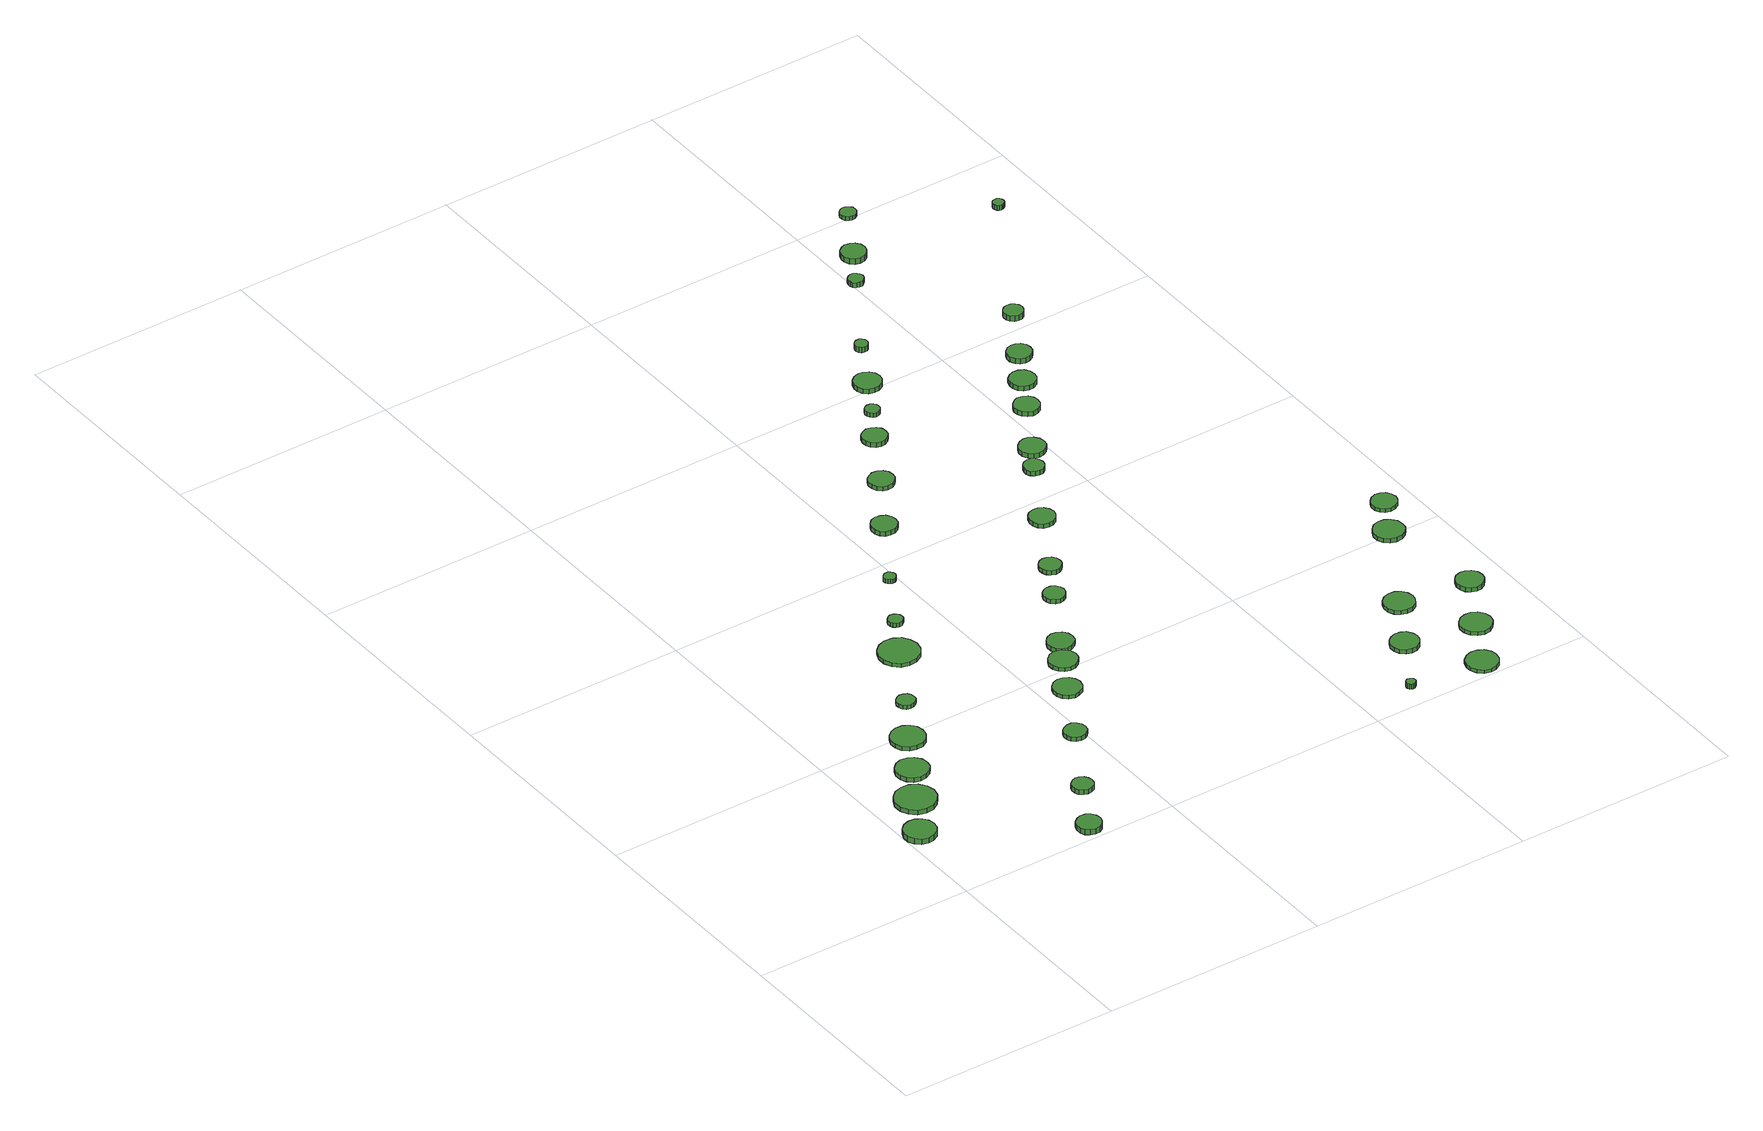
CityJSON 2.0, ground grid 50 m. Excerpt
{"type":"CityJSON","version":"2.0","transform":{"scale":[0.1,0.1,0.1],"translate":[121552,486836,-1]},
"CityObjects":{
"tree1":{"type":"SolitaryVegetationObject","attributes":{"function":"something"},"geometry":[{"type":"MultiSurface","lod":"1","boundaries":[[[0,1,2,3,4,5,6,7,8,9,10,11,12,13,14]],[[15,16,17,18,19,20,21,22,23,24,25,26,27,28,29]],[[0,29,28,1]],[[1,28,27,2]],[[2,27,26,3]],[[3,26,25,4]],[[4,25,24,5]],[[5,24,23,6]],[[6,23,22,7]],[[7,22,21,8]],[[8,21,20,9]],[[9,20,19,10]],[[10,19,18,11]],[[11,18,17,12]],[[12,17,16,13]],[[13,16,15,14]],[[14,15,29,0]]]}]},
"tree2":{"type":"SolitaryVegetationObject","attributes":{"function":"something"},"geometry":[{"type":"MultiSurface","lod":"1","boundaries":[[[30,31,32,33,34,35,36,37,38,39,40,41,42,43,44]],[[45,46,47,48,49,50,51,52,53,54,55,56,57,58,59]],[[30,59,58,31]],[[31,58,57,32]],[[32,57,56,33]],[[33,56,55,34]],[[34,55,54,35]],[[35,54,53,36]],[[36,53,52,37]],[[37,52,51,38]],[[38,51,50,39]],[[39,50,49,40]],[[40,49,48,41]],[[41,48,47,42]],[[42,47,46,43]],[[43,46,45,44]],[[44,45,59,30]]]}]},
"tree3":{"type":"SolitaryVegetationObject","attributes":{"function":"something"},"geometry":[{"type":"MultiSurface","lod":"1","boundaries":[[[60,61,62,63,64,65,66,67,68,69,70,71,72,73,74]],[[75,76,77,78,79,80,81,82,83,84,85,86,87,88,89]],[[60,89,88,61]],[[61,88,87,62]],[[62,87,86,63]],[[63,86,85,64]],[[64,85,84,65]],[[65,84,83,66]],[[66,83,82,67]],[[67,82,81,68]],[[68,81,80,69]],[[69,80,79,70]],[[70,79,78,71]],[[71,78,77,72]],[[72,77,76,73]],[[73,76,75,74]],[[74,75,89,60]]]}]},
"tree4":{"type":"SolitaryVegetationObject","attributes":{"function":"something"},"geometry":[{"type":"MultiSurface","lod":"1","boundaries":[[[90,91,92,93,94,95,96,97,98,99,100,101,102,103,104]],[[105,106,107,108,109,110,111,112,113,114,115,116,117,118,119]],[[90,119,118,91]],[[91,118,117,92]],[[92,117,116,93]],[[93,116,115,94]],[[94,115,114,95]],[[95,114,113,96]],[[96,113,112,97]],[[97,112,111,98]],[[98,111,110,99]],[[99,110,109,100]],[[100,109,108,101]],[[101,108,107,102]],[[102,107,106,103]],[[103,106,105,104]],[[104,105,119,90]]]}]},
"tree5":{"type":"SolitaryVegetationObject","attributes":{"function":"something"},"geometry":[{"type":"MultiSurface","lod":"1","boundaries":[[[120,121,122,123,124,125,126,127,128,129,130,131,132,133,134]],[[135,136,137,138,139,140,141,142,143,144,145,146,147,148,149]],[[120,149,148,121]],[[121,148,147,122]],[[122,147,146,123]],[[123,146,145,124]],[[124,145,144,125]],[[125,144,143,126]],[[126,143,142,127]],[[127,142,141,128]],[[128,141,140,129]],[[129,140,139,130]],[[130,139,138,131]],[[131,138,137,132]],[[132,137,136,133]],[[133,136,135,134]],[[134,135,149,120]]]}]},
"tree6":{"type":"SolitaryVegetationObject","attributes":{"function":"something"},"geometry":[{"type":"MultiSurface","lod":"1","boundaries":[[[150,151,152,153,154,155,156,157,158,159,160,161,162,163,164]],[[165,166,167,168,169,170,171,172,173,174,175,176,177,178,179]],[[150,179,178,151]],[[151,178,177,152]],[[152,177,176,153]],[[153,176,175,154]],[[154,175,174,155]],[[155,174,173,156]],[[156,173,172,157]],[[157,172,171,158]],[[158,171,170,159]],[[159,170,169,160]],[[160,169,168,161]],[[161,168,167,162]],[[162,167,166,163]],[[163,166,165,164]],[[164,165,179,150]]]}]},
"tree7":{"type":"SolitaryVegetationObject","attributes":{"function":"something"},"geometry":[{"type":"MultiSurface","lod":"1","boundaries":[[[180,181,182,183,184,185,186,187,188,189,190,191,192,193,194]],[[195,196,197,198,199,200,201,202,203,204,205,206,207,208,209]],[[180,209,208,181]],[[181,208,207,182]],[[182,207,206,183]],[[183,206,205,184]],[[184,205,204,185]],[[185,204,203,186]],[[186,203,202,187]],[[187,202,201,188]],[[188,201,200,189]],[[189,200,199,190]],[[190,199,198,191]],[[191,198,197,192]],[[192,197,196,193]],[[193,196,195,194]],[[194,195,209,180]]]}]},
"tree8":{"type":"SolitaryVegetationObject","attributes":{"function":"something"},"geometry":[{"type":"MultiSurface","lod":"1","boundaries":[[[210,211,212,213,214,215,216,217,218,219,220,221,222,223,224]],[[225,226,227,228,229,230,231,232,233,234,235,236,237,238,239]],[[210,239,238,211]],[[211,238,237,212]],[[212,237,236,213]],[[213,236,235,214]],[[214,235,234,215]],[[215,234,233,216]],[[216,233,232,217]],[[217,232,231,218]],[[218,231,230,219]],[[219,230,229,220]],[[220,229,228,221]],[[221,228,227,222]],[[222,227,226,223]],[[223,226,225,224]],[[224,225,239,210]]]}]},
"tree9":{"type":"SolitaryVegetationObject","attributes":{"function":"something"},"geometry":[{"type":"MultiSurface","lod":"1","boundaries":[[[240,241,242,243,244,245,246,247,248,249,250,251,252,253,254]],[[255,256,257,258,259,260,261,262,263,264,265,266,267,268,269]],[[240,269,268,241]],[[241,268,267,242]],[[242,267,266,243]],[[243,266,265,244]],[[244,265,264,245]],[[245,264,263,246]],[[246,263,262,247]],[[247,262,261,248]],[[248,261,260,249]],[[249,260,259,250]],[[250,259,258,251]],[[251,258,257,252]],[[252,257,256,253]],[[253,256,255,254]],[[254,255,269,240]]]}]},
"tree10":{"type":"SolitaryVegetationObject","attributes":{"function":"something"},"geometry":[{"type":"MultiSurface","lod":"1","boundaries":[[[270,271,272,273,274,275,276,277,278,279,280,281,282,283,284]],[[285,286,287,288,289,290,291,292,293,294,295,296,297,298,299]],[[270,299,298,271]],[[271,298,297,272]],[[272,297,296,273]],[[273,296,295,274]],[[274,295,294,275]],[[275,294,293,276]],[[276,293,292,277]],[[277,292,291,278]],[[278,291,290,279]],[[279,290,289,280]],[[280,289,288,281]],[[281,288,287,282]],[[282,287,286,283]],[[283,286,285,284]],[[284,285,299,270]]]}]},
"tree11":{"type":"SolitaryVegetationObject","attributes":{"function":"something"},"geometry":[{"type":"MultiSurface","lod":"1","boundaries":[[[300,301,302,303,304,305,306,307,308,309,310,311,312,313,314]],[[315,316,317,318,319,320,321,322,323,324,325,326,327,328,329]],[[300,329,328,301]],[[301,328,327,302]],[[302,327,326,303]],[[303,326,325,304]],[[304,325,324,305]],[[305,324,323,306]],[[306,323,322,307]],[[307,322,321,308]],[[308,321,320,309]],[[309,320,319,310]],[[310,319,318,311]],[[311,318,317,312]],[[312,317,316,313]],[[313,316,315,314]],[[314,315,329,300]]]}]},
"tree12":{"type":"SolitaryVegetationObject","attributes":{"function":"something"},"geometry":[{"type":"MultiSurface","lod":"1","boundaries":[[[330,331,332,333,334,335,336,337,338,339,340,341,342,343,344]],[[345,346,347,348,349,350,351,352,353,354,355,356,357,358,359]],[[330,359,358,331]],[[331,358,357,332]],[[332,357,356,333]],[[333,356,355,334]],[[334,355,354,335]],[[335,354,353,336]],[[336,353,352,337]],[[337,352,351,338]],[[338,351,350,339]],[[339,350,349,340]],[[340,349,348,341]],[[341,348,347,342]],[[342,347,346,343]],[[343,346,345,344]],[[344,345,359,330]]]}]},
"tree13":{"type":"SolitaryVegetationObject","attributes":{"function":"something"},"geometry":[{"type":"MultiSurface","lod":"1","boundaries":[[[360,361,362,363,364,365,366,367,368,369,370,371,372,373,374]],[[375,376,377,378,379,380,381,382,383,384,385,386,387,388,389]],[[360,389,388,361]],[[361,388,387,362]],[[362,387,386,363]],[[363,386,385,364]],[[364,385,384,365]],[[365,384,383,366]],[[366,383,382,367]],[[367,382,381,368]],[[368,381,380,369]],[[369,380,379,370]],[[370,379,378,371]],[[371,378,377,372]],[[372,377,376,373]],[[373,376,375,374]],[[374,375,389,360]]]}]},
"tree14":{"type":"SolitaryVegetationObject","attributes":{"function":"something"},"geometry":[{"type":"MultiSurface","lod":"1","boundaries":[[[390,391,392,393,394,395,396,397,398,399,400,401,402,403,404]],[[405,406,407,408,409,410,411,412,413,414,415,416,417,418,419]],[[390,419,418,391]],[[391,418,417,392]],[[392,417,416,393]],[[393,416,415,394]],[[394,415,414,395]],[[395,414,413,396]],[[396,413,412,397]],[[397,412,411,398]],[[398,411,410,399]],[[399,410,409,400]],[[400,409,408,401]],[[401,408,407,402]],[[402,407,406,403]],[[403,406,405,404]],[[404,405,419,390]]]}]},
"tree15":{"type":"SolitaryVegetationObject","attributes":{"function":"something"},"geometry":[{"type":"MultiSurface","lod":"1","boundaries":[[[420,421,422,423,424,425,426,427,428,429,430,431,432,433,434]],[[435,436,437,438,439,440,441,442,443,444,445,446,447,448,449]],[[420,449,448,421]],[[421,448,447,422]],[[422,447,446,423]],[[423,446,445,424]],[[424,445,444,425]],[[425,444,443,426]],[[426,443,442,427]],[[427,442,441,428]],[[428,441,440,429]],[[429,440,439,430]],[[430,439,438,431]],[[431,438,437,432]],[[432,437,436,433]],[[433,436,435,434]],[[434,435,449,420]]]}]},
"tree16":{"type":"SolitaryVegetationObject","attributes":{"function":"something"},"geometry":[{"type":"MultiSurface","lod":"1","boundaries":[[[450,451,452,453,454,455,456,457,458,459,460,461,462,463,464]],[[465,466,467,468,469,470,471,472,473,474,475,476,477,478,479]],[[450,479,478,451]],[[451,478,477,452]],[[452,477,476,453]],[[453,476,475,454]],[[454,475,474,455]],[[455,474,473,456]],[[456,473,472,457]],[[457,472,471,458]],[[458,471,470,459]],[[459,470,469,460]],[[460,469,468,461]],[[461,468,467,462]],[[462,467,466,463]],[[463,466,465,464]],[[464,465,479,450]]]}]},
"tree17":{"type":"SolitaryVegetationObject","attributes":{"function":"something"},"geometry":[{"type":"MultiSurface","lod":"1","boundaries":[[[480,481,482,483,484,485,486,487,488,489,490,491,492,493,494]],[[495,496,497,498,499,500,501,502,503,504,505,506,507,508,509]],[[480,509,508,481]],[[481,508,507,482]],[[482,507,506,483]],[[483,506,505,484]],[[484,505,504,485]],[[485,504,503,486]],[[486,503,502,487]],[[487,502,501,488]],[[488,501,500,489]],[[489,500,499,490]],[[490,499,498,491]],[[491,498,497,492]],[[492,497,496,493]],[[493,496,495,494]],[[494,495,509,480]]]}]},
"tree18":{"type":"SolitaryVegetationObject","attributes":{"function":"something"},"geometry":[{"type":"MultiSurface","lod":"1","boundaries":[[[510,511,512,513,514,515,516,517,518,519,520,521,522,523,524]],[[525,526,527,528,529,530,531,532,533,534,535,536,537,538,539]],[[510,539,538,511]],[[511,538,537,512]],[[512,537,536,513]],[[513,536,535,514]],[[514,535,534,515]],[[515,534,533,516]],[[516,533,532,517]],[[517,532,531,518]],[[518,531,530,519]],[[519,530,529,520]],[[520,529,528,521]],[[521,528,527,522]],[[522,527,526,523]],[[523,526,525,524]],[[524,525,539,510]]]}]},
"tree19":{"type":"SolitaryVegetationObject","attributes":{"function":"something"},"geometry":[{"type":"MultiSurface","lod":"1","boundaries":[[[540,541,542,543,544,545,546,547,548,549,550,551,552,553,554]],[[555,556,557,558,559,560,561,562,563,564,565,566,567,568,569]],[[540,569,568,541]],[[541,568,567,542]],[[542,567,566,543]],[[543,566,565,544]],[[544,565,564,545]],[[545,564,563,546]],[[546,563,562,547]],[[547,562,561,548]],[[548,561,560,549]],[[549,560,559,550]],[[550,559,558,551]],[[551,558,557,552]],[[552,557,556,553]],[[553,556,555,554]],[[554,555,569,540]]]}]},
"tree20":{"type":"SolitaryVegetationObject","attributes":{"function":"something"},"geometry":[{"type":"MultiSurface","lod":"1","boundaries":[[[570,571,572,573,574,575,576,577,578,579,580,581,582,583,584]],[[585,586,587,588,589,590,591,592,593,594,595,596,597,598,599]],[[570,599,598,571]],[[571,598,597,572]],[[572,597,596,573]],[[573,596,595,574]],[[574,595,594,575]],[[575,594,593,576]],[[576,593,592,577]],[[577,592,591,578]],[[578,591,590,579]],[[579,590,589,580]],[[580,589,588,581]],[[581,588,587,582]],[[582,587,586,583]],[[583,586,585,584]],[[584,585,599,570]]]}]},
"tree21":{"type":"SolitaryVegetationObject","attributes":{"function":"something"},"geometry":[{"type":"MultiSurface","lod":"1","boundaries":[[[600,601,602,603,604,605,606,607,608,609,610,611,612,613,614]],[[615,616,617,618,619,620,621,622,623,624,625,626,627,628,629]],[[600,629,628,601]],[[601,628,627,602]],[[602,627,626,603]],[[603,626,625,604]],[[604,625,624,605]],[[605,624,623,606]],[[606,623,622,607]],[[607,622,621,608]],[[608,621,620,609]],[[609,620,619,610]],[[610,619,618,611]],[[611,618,617,612]],[[612,617,616,613]],[[613,616,615,614]],[[614,615,629,600]]]}]},
"tree22":{"type":"SolitaryVegetationObject","attributes":{"function":"something"},"geometry":[{"type":"MultiSurface","lod":"1","boundaries":[[[630,631,632,633,634,635,636,637,638,639,640,641,642,643,644]],[[645,646,647,648,649,650,651,652,653,654,655,656,657,658,659]],[[630,659,658,631]],[[631,658,657,632]],[[632,657,656,633]],[[633,656,655,634]],[[634,655,654,635]],[[635,654,653,636]],[[636,653,652,637]],[[637,652,651,638]],[[638,651,650,639]],[[639,650,649,640]],[[640,649,648,641]],[[641,648,647,642]],[[642,647,646,643]],[[643,646,645,644]],[[644,645,659,630]]]}]},
"tree23":{"type":"SolitaryVegetationObject","attributes":{"function":"something"},"geometry":[{"type":"MultiSurface","lod":"1","boundaries":[[[660,661,662,663,664,665,666,667,668,669,670,671,672,673,674]],[[675,676,677,678,679,680,681,682,683,684,685,686,687,688,689]],[[660,689,688,661]],[[661,688,687,662]],[[662,687,686,663]],[[663,686,685,664]],[[664,685,684,665]],[[665,684,683,666]],[[666,683,682,667]],[[667,682,681,668]],[[668,681,680,669]],[[669,680,679,670]],[[670,679,678,671]],[[671,678,677,672]],[[672,677,676,673]],[[673,676,675,674]],[[674,675,689,660]]]}]},
"tree24":{"type":"SolitaryVegetationObject","attributes":{"function":"something"},"geometry":[{"type":"MultiSurface","lod":"1","boundaries":[[[690,691,692,693,694,695,696,697,698,699,700,701,702,703,704]],[[705,706,707,708,709,710,711,712,713,714,715,716,717,718,719]],[[690,719,718,691]],[[691,718,717,692]],[[692,717,716,693]],[[693,716,715,694]],[[694,715,714,695]],[[695,714,713,696]],[[696,713,712,697]],[[697,712,711,698]],[[698,711,710,699]],[[699,710,709,700]],[[700,709,708,701]],[[701,708,707,702]],[[702,707,706,703]],[[703,706,705,704]],[[704,705,719,690]]]}]},
"tree25":{"type":"SolitaryVegetationObject","attributes":{"function":"something"},"geometry":[{"type":"MultiSurface","lod":"1","boundaries":[[[720,721,722,723,724,725,726,727,728,729,730,731,732,733,734]],[[735,736,737,738,739,740,741,742,743,744,745,746,747,748,749]],[[720,749,748,721]],[[721,748,747,722]],[[722,747,746,723]],[[723,746,745,724]],[[724,745,744,725]],[[725,744,743,726]],[[726,743,742,727]],[[727,742,741,728]],[[728,741,740,729]],[[729,740,739,730]],[[730,739,738,731]],[[731,738,737,732]],[[732,737,736,733]],[[733,736,735,734]],[[734,735,749,720]]]}]},
"tree26":{"type":"SolitaryVegetationObject","attributes":{"function":"something"},"geometry":[{"type":"MultiSurface","lod":"1","boundaries":[[[750,751,752,753,754,755,756,757,758,759,760,761,762,763,764]],[[765,766,767,768,769,770,771,772,773,774,775,776,777,778,779]],[[750,779,778,751]],[[751,778,777,752]],[[752,777,776,753]],[[753,776,775,754]],[[754,775,774,755]],[[755,774,773,756]],[[756,773,772,757]],[[757,772,771,758]],[[758,771,770,759]],[[759,770,769,760]],[[760,769,768,761]],[[761,768,767,762]],[[762,767,766,763]],[[763,766,765,764]],[[764,765,779,750]]]}]},
"tree27":{"type":"SolitaryVegetationObject","attributes":{"function":"something"},"geometry":[{"type":"MultiSurface","lod":"1","boundaries":[[[780,781,782,783,784,785,786,787,788,789,790,791,792,793,794]],[[795,796,797,798,799,800,801,802,803,804,805,806,807,808,809]],[[780,809,808,781]],[[781,808,807,782]],[[782,807,806,783]],[[783,806,805,784]],[[784,805,804,785]],[[785,804,803,786]],[[786,803,802,787]],[[787,802,801,788]],[[788,801,800,789]],[[789,800,799,790]],[[790,799,798,791]],[[791,798,797,792]],[[792,797,796,793]],[[793,796,795,794]],[[794,795,809,780]]]}]},
"tree28":{"type":"SolitaryVegetationObject","attributes":{"function":"something"},"geometry":[{"type":"MultiSurface","lod":"1","boundaries":[[[810,811,812,813,814,815,816,817,818,819,820,821,822,823,824]],[[825,826,827,828,829,830,831,832,833,834,835,836,837,838,839]],[[810,839,838,811]],[[811,838,837,812]],[[812,837,836,813]],[[813,836,835,814]],[[814,835,834,815]],[[815,834,833,816]],[[816,833,832,817]],[[817,832,831,818]],[[818,831,830,819]],[[819,830,829,820]],[[820,829,828,821]],[[821,828,827,822]],[[822,827,826,823]],[[823,826,825,824]],[[824,825,839,810]]]}]},
"tree29":{"type":"SolitaryVegetationObject","attributes":{"function":"something"},"geometry":[{"type":"MultiSurface","lod":"1","boundaries":[[[840,841,842,843,844,845,846,847,848,849,850,851,852,853,854]],[[855,856,857,858,859,860,861,862,863,864,865,866,867,868,869]],[[840,869,868,841]],[[841,868,867,842]],[[842,867,866,843]],[[843,866,865,844]],[[844,865,864,845]],[[845,864,863,846]],[[846,863,862,847]],[[847,862,861,848]],[[848,861,860,849]],[[849,860,859,850]],[[850,859,858,851]],[[851,858,857,852]],[[852,857,856,853]],[[853,856,855,854]],[[854,855,869,840]]]}]},
"tree30":{"type":"SolitaryVegetationObject","attributes":{"function":"something"},"geometry":[{"type":"MultiSurface","lod":"1","boundaries":[[[870,871,872,873,874,875,876,877,878,879,880,881,882,883,884]],[[885,886,887,888,889,890,891,892,893,894,895,896,897,898,899]],[[870,899,898,871]],[[871,898,897,872]],[[872,897,896,873]],[[873,896,895,874]],[[874,895,894,875]],[[875,894,893,876]],[[876,893,892,877]],[[877,892,891,878]],[[878,891,890,879]],[[879,890,889,880]],[[880,889,888,881]],[[881,888,887,882]],[[882,887,886,883]],[[883,886,885,884]],[[884,885,899,870]]]}]},
"tree31":{"type":"SolitaryVegetationObject","attributes":{"function":"something"},"geometry":[{"type":"MultiSurface","lod":"1","boundaries":[[[900,901,902,903,904,905,906,907,908,909,910,911,912,913,914]],[[915,916,917,918,919,920,921,922,923,924,925,926,927,928,929]],[[900,929,928,901]],[[901,928,927,902]],[[902,927,926,903]],[[903,926,925,904]],[[904,925,924,905]],[[905,924,923,906]],[[906,923,922,907]],[[907,922,921,908]],[[908,921,920,909]],[[909,920,919,910]],[[910,919,918,911]],[[911,918,917,912]],[[912,917,916,913]],[[913,916,915,914]],[[914,915,929,900]]]}]},
"tree32":{"type":"SolitaryVegetationObject","attributes":{"function":"something"},"geometry":[{"type":"MultiSurface","lod":"1","boundaries":[[[930,931,932,933,934,935,936,937,938,939,940,941,942,943,944]],[[945,946,947,948,949,950,951,952,953,954,955,956,957,958,959]],[[930,959,958,931]],[[931,958,957,932]],[[932,957,956,933]],[[933,956,955,934]],[[934,955,954,935]],[[935,954,953,936]],[[936,953,952,937]],[[937,952,951,938]],[[938,951,950,939]],[[939,950,949,940]],[[940,949,948,941]],[[941,948,947,942]],[[942,947,946,943]],[[943,946,945,944]],[[944,945,959,930]]]}]},
"tree33":{"type":"SolitaryVegetationObject","attributes":{"function":"something"},"geometry":[{"type":"MultiSurface","lod":"1","boundaries":[[[960,961,962,963,964,965,966,967,968,969,970,971,972,973,974]],[[975,976,977,978,979,980,981,982,983,984,985,986,987,988,989]],[[960,989,988,961]],[[961,988,987,962]],[[962,987,986,963]],[[963,986,985,964]],[[964,985,984,965]],[[965,984,983,966]],[[966,983,982,967]],[[967,982,981,968]],[[968,981,980,969]],[[969,980,979,970]],[[970,979,978,971]],[[971,978,977,972]],[[972,977,976,973]],[[973,976,975,974]],[[974,975,989,960]]]}]},
"tree34":{"type":"SolitaryVegetationObject","attributes":{"function":"something"},"geometry":[{"type":"MultiSurface","lod":"1","boundaries":[[[990,991,992,993,994,995,996,997,998,999,1000,1001,1002,1003,1004]],[[1005,1006,1007,1008,1009,1010,1011,1012,1013,1014,1015,1016,1017,1018,1019]],[[990,1019,1018,991]],[[991,1018,1017,992]],[[992,1017,1016,993]],[[993,1016,1015,994]],[[994,1015,1014,995]],[[995,1014,1013,996]],[[996,1013,1012,997]],[[997,1012,1011,998]],[[998,1011,1010,999]],[[999,1010,1009,1000]],[[1000,1009,1008,1001]],[[1001,1008,1007,1002]],[[1002,1007,1006,1003]],[[1003,1006,1005,1004]],[[1004,1005,1019,990]]]}]},
"tree35":{"type":"SolitaryVegetationObject","attributes":{"function":"something"},"geometry":[{"type":"MultiSurface","lod":"1","boundaries":[[[1020,1021,1022,1023,1024,1025,1026,1027,1028,1029,1030,1031,1032,1033,1034]],[[1035,1036,1037,1038,1039,1040,1041,1042,1043,1044,1045,1046,1047,1048,1049]],[[1020,1049,1048,1021]],[[1021,1048,1047,1022]],[[1022,1047,1046,1023]],[[1023,1046,1045,1024]],[[1024,1045,1044,1025]],[[1025,1044,1043,1026]],[[1026,1043,1042,1027]],[[1027,1042,1041,1028]],[[1028,1041,1040,1029]],[[1029,1040,1039,1030]],[[1030,1039,1038,1031]],[[1031,1038,1037,1032]],[[1032,1037,1036,1033]],[[1033,1036,1035,1034]],[[1034,1035,1049,1020]]]}]},
"tree36":{"type":"SolitaryVegetationObject","attributes":{"function":"something"},"geometry":[{"type":"MultiSurface","lod":"1","boundaries":[[[1050,1051,1052,1053,1054,1055,1056,1057,1058,1059,1060,1061,1062,1063,1064]],[[1065,1066,1067,1068,1069,1070,1071,1072,1073,1074,1075,1076,1077,1078,1079]],[[1050,1079,1078,1051]],[[1051,1078,1077,1052]],[[1052,1077,1076,1053]],[[1053,1076,1075,1054]],[[1054,1075,1074,1055]],[[1055,1074,1073,1056]],[[1056,1073,1072,1057]],[[1057,1072,1071,1058]],[[1058,1071,1070,1059]],[[1059,1070,1069,1060]],[[1060,1069,1068,1061]],[[1061,1068,1067,1062]],[[1062,1067,1066,1063]],[[1063,1066,1065,1064]],[[1064,1065,1079,1050]]]}]},
"tree37":{"type":"SolitaryVegetationObject","attributes":{"function":"something"},"geometry":[{"type":"MultiSurface","lod":"1","boundaries":[[[1080,1081,1082,1083,1084,1085,1086,1087,1088,1089,1090,1091,1092,1093,1094]],[[1095,1096,1097,1098,1099,1100,1101,1102,1103,1104,1105,1106,1107,1108,1109]],[[1080,1109,1108,1081]],[[1081,1108,1107,1082]],[[1082,1107,1106,1083]],[[1083,1106,1105,1084]],[[1084,1105,1104,1085]],[[1085,1104,1103,1086]],[[1086,1103,1102,1087]],[[1087,1102,1101,1088]],[[1088,1101,1100,1089]],[[1089,1100,1099,1090]],[[1090,1099,1098,1091]],[[1091,1098,1097,1092]],[[1092,1097,1096,1093]],[[1093,1096,1095,1094]],[[1094,1095,1109,1080]]]}]},
"tree38":{"type":"SolitaryVegetationObject","attributes":{"function":"something"},"geometry":[{"type":"MultiSurface","lod":"1","boundaries":[[[1110,1111,1112,1113,1114,1115,1116,1117,1118,1119,1120,1121,1122,1123,1124]],[[1125,1126,1127,1128,1129,1130,1131,1132,1133,1134,1135,1136,1137,1138,1139]],[[1110,1139,1138,1111]],[[1111,1138,1137,1112]],[[1112,1137,1136,1113]],[[1113,1136,1135,1114]],[[1114,1135,1134,1115]],[[1115,1134,1133,1116]],[[1116,1133,1132,1117]],[[1117,1132,1131,1118]],[[1118,1131,1130,1119]],[[1119,1130,1129,1120]],[[1120,1129,1128,1121]],[[1121,1128,1127,1122]],[[1122,1127,1126,1123]],[[1123,1126,1125,1124]],[[1124,1125,1139,1110]]]}]},
"tree39":{"type":"SolitaryVegetationObject","attributes":{"function":"something"},"geometry":[{"type":"MultiSurface","lod":"1","boundaries":[[[1140,1141,1142,1143,1144,1145,1146,1147,1148,1149,1150,1151,1152,1153,1154]],[[1155,1156,1157,1158,1159,1160,1161,1162,1163,1164,1165,1166,1167,1168,1169]],[[1140,1169,1168,1141]],[[1141,1168,1167,1142]],[[1142,1167,1166,1143]],[[1143,1166,1165,1144]],[[1144,1165,1164,1145]],[[1145,1164,1163,1146]],[[1146,1163,1162,1147]],[[1147,1162,1161,1148]],[[1148,1161,1160,1149]],[[1149,1160,1159,1150]],[[1150,1159,1158,1151]],[[1151,1158,1157,1152]],[[1152,1157,1156,1153]],[[1153,1156,1155,1154]],[[1154,1155,1169,1140]]]}]},
"tree40":{"type":"SolitaryVegetationObject","attributes":{"function":"something"},"geometry":[{"type":"MultiSurface","lod":"1","boundaries":[[[1170,1171,1172,1173,1174,1175,1176,1177,1178,1179,1180,1181,1182,1183,1184]],[[1185,1186,1187,1188,1189,1190,1191,1192,1193,1194,1195,1196,1197,1198,1199]],[[1170,1199,1198,1171]],[[1171,1198,1197,1172]],[[1172,1197,1196,1173]],[[1173,1196,1195,1174]],[[1174,1195,1194,1175]],[[1175,1194,1193,1176]],[[1176,1193,1192,1177]],[[1177,1192,1191,1178]],[[1178,1191,1190,1179]],[[1179,1190,1189,1180]],[[1180,1189,1188,1181]],[[1181,1188,1187,1182]],[[1182,1187,1186,1183]],[[1183,1186,1185,1184]],[[1184,1185,1199,1170]]]}]},
"tree41":{"type":"SolitaryVegetationObject","attributes":{"function":"something"},"geometry":[{"type":"MultiSurface","lod":"1","boundaries":[[[1200,1201,1202,1203,1204,1205,1206,1207,1208,1209,1210,1211,1212,1213,1214]],[[1215,1216,1217,1218,1219,1220,1221,1222,1223,1224,1225,1226,1227,1228,1229]],[[1200,1229,1228,1201]],[[1201,1228,1227,1202]],[[1202,1227,1226,1203]],[[1203,1226,1225,1204]],[[1204,1225,1224,1205]],[[1205,1224,1223,1206]],[[1206,1223,1222,1207]],[[1207,1222,1221,1208]],[[1208,1221,1220,1209]],[[1209,1220,1219,1210]],[[1210,1219,1218,1211]],[[1211,1218,1217,1212]],[[1212,1217,1216,1213]],[[1213,1216,1215,1214]],[[1214,1215,1229,1200]]]}]}
},
"vertices":[
[69,209,21],[66,223,21],[58,234,21],[45,242,21],[31,243,21],[17,239,21],[6,229,21],[0,216,21],[0,201,21],[6,188,21],[17,178,21],[31,174,21],[45,176,21],[58,183,21],[66,194,21],[66,194,8],[58,183,8],[45,176,8],[31,174,8],[17,178,8],[6,188,8],[0,201,8],[0,216,8],[6,229,8],[17,239,8],[31,243,8],[45,242,8],[58,234,8],[66,223,8],[69,209,8],
[137,305,18],[133,323,18],[122,338,18],[106,348,18],[88,349,18],[70,344,18],[56,331,18],[48,314,18],[48,296,18],[56,279,18],[70,266,18],[88,261,18],[106,263,18],[122,272,18],[133,287,18],[133,287,7],[122,272,7],[106,263,7],[88,261,7],[70,266,7],[56,279,7],[48,296,7],[48,314,7],[56,331,7],[70,344,7],[88,349,7],[106,348,7],[122,338,7],[133,323,7],[137,305,7],
[181,391,17],[178,406,17],[169,418,17],[156,425,17],[141,427,17],[127,422,17],[116,412,17],[110,399,17],[110,384,17],[116,371,17],[127,361,17],[141,356,17],[156,358,17],[169,365,17],[178,377,17],[178,377,7],[169,365,7],[156,358,7],[141,356,7],[127,361,7],[116,371,7],[110,384,7],[110,399,7],[116,412,7],[127,422,7],[141,427,7],[156,425,7],[169,418,7],[178,406,7],[181,391,7],
[348,32,23],[346,43,23],[339,52,23],[330,58,23],[318,59,23],[308,55,23],[299,48,23],[295,38,23],[295,26,23],[299,16,23],[308,9,23],[318,5,23],[330,6,23],[339,12,23],[346,21,23],[346,21,10],[339,12,10],[330,6,10],[318,5,10],[308,9,10],[299,16,10],[295,26,10],[295,38,10],[299,48,10],[308,55,10],[318,59,10],[330,58,10],[339,52,10],[346,43,10],[348,32,10],
[237,485,17],[234,500,17],[225,512,17],[212,520,17],[196,521,17],[182,517,17],[170,506,17],[164,492,17],[164,477,17],[170,463,17],[182,452,17],[196,448,17],[212,449,17],[225,457,17],[234,469,17],[234,469,7],[225,457,7],[212,449,7],[196,448,7],[182,452,7],[170,463,7],[164,477,7],[164,492,7],[170,506,7],[182,517,7],[196,521,7],[212,520,7],[225,512,7],[234,500,7],[237,485,7],
[413,152,18],[411,161,18],[406,169,18],[397,174,18],[388,175,18],[379,172,18],[371,165,18],[367,157,18],[367,147,18],[371,138,18],[379,132,18],[388,129,18],[397,130,18],[406,134,18],[411,142,18],[411,142,7],[406,134,7],[397,130,7],[388,129,7],[379,132,7],[371,138,7],[367,147,7],[367,157,7],[371,165,7],[379,172,7],[388,175,7],[397,174,7],[406,169,7],[411,161,7],[413,152,7],
[289,589,16],[288,597,16],[283,604,16],[275,608,16],[267,609,16],[259,606,16],[253,601,16],[249,593,16],[249,585,16],[253,577,16],[259,571,16],[267,569,16],[275,570,16],[283,574,16],[288,580,16],[288,580,7],[283,574,7],[275,570,7],[267,569,7],[259,571,7],[253,577,7],[249,585,7],[249,593,7],[253,601,7],[259,606,7],[267,609,7],[275,608,7],[283,604,7],[288,597,7],[289,589,7],
[398,733,16],[394,751,16],[384,766,16],[368,775,16],[349,777,16],[332,771,16],[318,759,16],[311,742,16],[311,724,16],[318,707,16],[332,694,16],[349,689,16],[368,691,16],[384,700,16],[394,715,16],[394,715,7],[384,700,7],[368,691,7],[349,689,7],[332,694,7],[318,707,7],[311,724,7],[311,742,7],[318,759,7],[332,771,7],[349,777,7],[368,775,7],[384,766,7],[394,751,7],[398,733,7],
[508,309,17],[506,319,17],[500,327,17],[491,333,17],[481,334,17],[471,330,17],[463,324,17],[459,314,17],[459,304,17],[463,295,17],[471,288,17],[481,285,17],[491,286,17],[500,291,17],[506,299,17],[506,299,7],[500,291,7],[491,286,7],[481,285,7],[471,288,7],[463,295,7],[459,304,7],[459,314,7],[463,324,7],[471,330,7],[481,334,7],[491,333,7],[500,327,7],[506,319,7],[508,309,7],
[427,826,16],[426,832,16],[422,838,16],[416,841,16],[409,842,16],[403,840,16],[398,835,16],[395,829,16],[395,822,16],[398,816,16],[403,812,16],[409,810,16],[416,810,16],[422,814,16],[426,819,16],[426,819,6],[422,814,6],[416,810,6],[409,810,6],[403,812,6],[398,816,6],[395,822,6],[395,829,6],[398,835,6],[403,840,6],[409,842,6],[416,841,6],[422,838,6],[426,832,6],[427,826,6],
[588,441,16],[585,453,16],[578,464,16],[566,470,16],[554,472,16],[542,468,16],[532,459,16],[527,447,16],[527,435,16],[532,423,16],[542,414,16],[554,410,16],[566,412,16],[578,418,16],[585,428,16],[585,428,7],[578,418,7],[566,412,7],[554,410,7],[542,414,7],[532,423,7],[527,435,7],[527,447,7],[532,459,7],[542,468,7],[554,472,7],[566,470,7],[578,464,7],[585,453,7],[588,441,7],
[636,522,16],[633,535,16],[625,545,16],[614,551,16],[601,553,16],[589,549,16],[579,540,16],[574,528,16],[574,515,16],[579,504,16],[589,495,16],[601,491,16],[614,492,16],[625,499,16],[633,509,16],[633,509,7],[625,499,7],[614,492,7],[601,491,7],[589,495,7],[579,504,7],[574,515,7],[574,528,7],[579,540,7],[589,549,7],[601,553,7],[614,551,7],[625,545,7],[633,535,7],[636,522,7],
[499,951,16],[498,956,16],[494,961,16],[490,964,16],[484,964,16],[479,963,16],[475,959,16],[472,954,16],[472,948,16],[475,943,16],[479,940,16],[484,938,16],[490,938,16],[494,941,16],[498,946,16],[498,946,6],[494,941,6],[490,938,6],[484,938,6],[479,940,6],[475,943,6],[472,948,6],[472,954,6],[475,959,6],[479,963,6],[484,964,6],[490,964,6],[494,961,6],[498,956,6],[499,951,6],
[664,575,17],[662,587,17],[655,597,17],[644,603,17],[632,604,17],[621,600,17],[612,592,17],[607,581,17],[607,569,17],[612,558,17],[621,550,17],[632,546,17],[644,548,17],[655,554,17],[662,563,17],[662,563,7],[655,554,7],[644,548,7],[632,546,7],[621,550,7],[612,558,7],[607,569,7],[607,581,7],[612,592,7],[621,600,7],[632,604,7],[644,603,7],[655,597,7],[662,587,7],[664,575,7],
[606,1102,17],[604,1113,17],[597,1123,17],[587,1128,17],[575,1130,17],[564,1126,17],[556,1118,17],[551,1108,17],[551,1096,17],[556,1085,17],[564,1077,17],[575,1074,17],[587,1075,17],[597,1081,17],[604,1090,17],[604,1090,6],[597,1081,6],[587,1075,6],[575,1074,6],[564,1077,6],[556,1085,6],[551,1096,6],[551,1108,6],[556,1118,6],[564,1126,6],[575,1130,6],[587,1128,6],[597,1123,6],[604,1113,6],[606,1102,6],
[743,716,16],[741,725,16],[735,733,16],[727,738,16],[717,739,16],[708,736,16],[700,730,16],[696,721,16],[696,711,16],[700,702,16],[708,695,16],[717,692,16],[727,693,16],[735,698,16],[741,706,16],[741,706,6],[735,698,6],[727,693,6],[717,692,6],[708,695,6],[700,702,6],[696,711,6],[696,721,6],[700,730,6],[708,736,6],[717,739,6],[727,738,6],[735,733,6],[741,725,6],[743,716,6],
[793,800,16],[791,810,16],[785,818,16],[776,823,16],[767,824,16],[757,821,16],[750,814,16],[746,805,16],[746,795,16],[750,786,16],[757,779,16],[767,776,16],[776,777,16],[785,782,16],[791,790,16],[791,790,6],[785,782,6],[776,777,6],[767,776,6],[757,779,6],[750,786,6],[746,795,6],[746,805,6],[750,814,6],[757,821,6],[767,824,6],[776,823,6],[785,818,6],[791,810,6],[793,800,6],
[690,1230,16],[688,1242,16],[681,1251,16],[671,1257,16],[659,1258,16],[649,1254,16],[640,1247,16],[635,1236,16],[635,1225,16],[640,1214,16],[649,1206,16],[659,1203,16],[671,1204,16],[681,1210,16],[688,1219,16],[688,1219,6],[681,1210,6],[671,1204,6],[659,1203,6],[649,1206,6],[640,1214,6],[635,1225,6],[635,1236,6],[640,1247,6],[649,1254,6],[659,1258,6],[671,1257,6],[681,1251,6],[688,1242,6],[690,1230,6],
[879,943,16],[876,955,16],[869,964,16],[859,970,16],[848,971,16],[836,968,16],[828,960,16],[823,949,16],[823,937,16],[828,926,16],[836,918,16],[848,915,16],[859,916,16],[869,922,16],[876,932,16],[876,932,6],[869,922,6],[859,916,6],[848,915,6],[836,918,6],[828,926,6],[823,937,6],[823,949,6],[828,960,6],[836,968,6],[848,971,6],[859,970,6],[869,964,6],[876,955,6],[879,943,6],
[1133,58,19],[1132,62,19],[1129,65,19],[1126,67,19],[1121,68,19],[1117,67,19],[1114,64,19],[1112,60,19],[1112,56,19],[1114,52,19],[1117,49,19],[1121,48,19],[1126,48,19],[1129,50,19],[1132,54,19],[1132,54,7],[1129,50,7],[1126,48,7],[1121,48,7],[1117,49,7],[1114,52,7],[1112,56,7],[1112,60,7],[1114,64,7],[1117,67,7],[1121,68,7],[1126,67,7],[1129,65,7],[1132,62,7],[1133,58,7],
[763,1358,17],[761,1369,17],[754,1378,17],[744,1383,17],[733,1385,17],[723,1381,17],[714,1374,17],[710,1363,17],[710,1352,17],[714,1342,17],[723,1334,17],[733,1331,17],[744,1332,17],[754,1338,17],[761,1347,17],[761,1347,6],[754,1338,6],[744,1332,6],[733,1331,6],[723,1334,6],[714,1342,6],[710,1352,6],[710,1363,6],[714,1374,6],[723,1381,6],[733,1385,6],[744,1383,6],[754,1378,6],[761,1369,6],[763,1358,6],
[801,1435,16],[800,1442,16],[796,1447,16],[790,1451,16],[783,1451,16],[777,1449,16],[772,1445,16],[769,1439,16],[769,1432,16],[772,1426,16],[777,1421,16],[783,1419,16],[790,1420,16],[796,1423,16],[800,1429,16],[800,1429,6],[796,1423,6],[790,1420,6],[783,1419,6],[777,1421,6],[772,1426,6],[769,1432,6],[769,1439,6],[772,1445,6],[777,1449,6],[783,1451,6],[790,1451,6],[796,1447,6],[800,1442,6],[801,1435,6],
[1224,180,17],[1221,192,17],[1214,203,17],[1203,209,17],[1190,210,17],[1178,206,17],[1168,198,17],[1163,186,17],[1163,173,17],[1168,162,17],[1178,153,17],[1190,149,17],[1203,150,17],[1214,157,17],[1221,167,17],[1221,167,7],[1214,157,7],[1203,150,7],[1190,149,7],[1178,153,7],[1168,162,7],[1163,173,7],[1163,186,7],[1168,198,7],[1178,206,7],[1190,210,7],[1203,209,7],[1214,203,7],[1221,192,7],[1224,180,7],
[958,1093,17],[956,1102,17],[951,1109,17],[943,1114,17],[934,1115,17],[925,1112,17],[918,1106,17],[914,1097,17],[914,1088,17],[918,1079,17],[925,1073,17],[934,1070,17],[943,1071,17],[951,1076,17],[956,1084,17],[956,1084,6],[951,1076,6],[943,1071,6],[934,1070,6],[925,1073,6],[918,1079,6],[914,1088,6],[914,1097,6],[918,1106,6],[925,1112,6],[934,1115,6],[943,1114,6],[951,1109,6],[956,1102,6],[958,1093,6],
[861,1517,17],[859,1529,17],[851,1540,17],[840,1546,17],[828,1547,17],[816,1543,17],[807,1535,17],[802,1524,17],[802,1511,17],[807,1500,17],[816,1491,17],[828,1488,17],[840,1489,17],[851,1495,17],[859,1505,17],[859,1505,6],[851,1495,6],[840,1489,6],[828,1488,6],[816,1491,6],[807,1500,6],[802,1511,6],[802,1524,6],[807,1535,6],[816,1543,6],[828,1547,6],[840,1546,6],[851,1540,6],[859,1529,6],[861,1517,6],
[1317,39,16],[1314,53,16],[1306,65,16],[1293,72,16],[1279,74,16],[1265,69,16],[1254,60,16],[1248,46,16],[1248,32,16],[1254,18,16],[1265,8,16],[1279,4,16],[1293,5,16],[1306,13,16],[1314,25,16],[1314,25,8],[1306,13,8],[1293,5,8],[1279,4,8],[1265,8,8],[1254,18,8],[1248,32,8],[1248,46,8],[1254,60,8],[1265,69,8],[1279,74,8],[1293,72,8],[1306,65,8],[1314,53,8],[1317,39,8],
[1000,1148,17],[998,1160,17],[990,1170,17],[980,1176,17],[968,1177,17],[957,1173,17],[948,1165,17],[943,1154,17],[943,1142,17],[948,1131,17],[957,1123,17],[968,1119,17],[980,1121,17],[990,1127,17],[998,1136,17],[998,1136,6],[990,1127,6],[980,1121,6],[968,1119,6],[957,1123,6],[948,1131,6],[943,1142,6],[943,1154,6],[948,1165,6],[957,1173,6],[968,1177,6],[980,1176,6],[990,1170,6],[998,1160,6],[1000,1148,6],
[1296,297,16],[1293,311,16],[1285,322,16],[1273,329,16],[1259,330,16],[1246,326,16],[1235,317,16],[1230,304,16],[1230,290,16],[1235,277,16],[1246,268,16],[1259,264,16],[1273,265,16],[1285,272,16],[1293,284,16],[1293,284,7],[1285,272,7],[1273,265,7],[1259,264,7],[1246,268,7],[1235,277,7],[1230,290,7],[1230,304,7],[1235,317,7],[1246,326,7],[1259,330,7],[1273,329,7],[1285,322,7],[1293,311,7],[1296,297,7],
[907,1626,19],[906,1632,19],[902,1637,19],[897,1640,19],[891,1640,19],[885,1638,19],[881,1634,19],[879,1629,19],[879,1623,19],[881,1618,19],[885,1614,19],[891,1612,19],[897,1612,19],[902,1615,19],[906,1620,19],[906,1620,6],[902,1615,6],[897,1612,6],[891,1612,6],[885,1614,6],[881,1618,6],[879,1623,6],[879,1629,6],[881,1634,6],[885,1638,6],[891,1640,6],[897,1640,6],[902,1637,6],[906,1632,6],[907,1626,6],
[1382,152,15],[1379,166,15],[1370,178,15],[1358,185,15],[1343,186,15],[1330,182,15],[1319,172,15],[1313,159,15],[1313,145,15],[1319,132,15],[1330,122,15],[1343,117,15],[1358,119,15],[1370,126,15],[1379,138,15],[1379,138,7],[1370,126,7],[1358,119,7],[1343,117,7],[1330,122,7],[1319,132,7],[1313,145,7],[1313,159,7],[1319,172,7],[1330,182,7],[1343,186,7],[1358,185,7],[1370,178,7],[1379,166,7],[1382,152,7],
[1071,1270,17],[1069,1281,17],[1062,1291,17],[1052,1296,17],[1040,1298,17],[1030,1294,17],[1021,1286,17],[1016,1276,17],[1016,1264,17],[1021,1254,17],[1030,1246,17],[1040,1242,17],[1052,1244,17],[1062,1249,17],[1069,1259,17],[1069,1259,6],[1062,1249,6],[1052,1244,6],[1040,1242,6],[1030,1246,6],[1021,1254,6],[1016,1264,6],[1016,1276,6],[1021,1286,6],[1030,1294,6],[1040,1298,6],[1052,1296,6],[1062,1291,6],[1069,1281,6],[1071,1270,6],
[1116,1346,17],[1114,1358,17],[1107,1368,17],[1096,1374,17],[1084,1375,17],[1073,1371,17],[1064,1363,17],[1060,1352,17],[1060,1341,17],[1064,1330,17],[1073,1322,17],[1084,1318,17],[1096,1319,17],[1107,1325,17],[1114,1335,17],[1114,1335,6],[1107,1325,6],[1096,1319,6],[1084,1318,6],[1073,1322,6],[1064,1330,6],[1060,1341,6],[1060,1352,6],[1064,1363,6],[1073,1371,6],[1084,1375,6],[1096,1374,6],[1107,1368,6],[1114,1358,6],[1116,1346,6],
[1450,277,16],[1448,289,16],[1440,300,16],[1429,306,16],[1417,307,16],[1405,303,16],[1396,295,16],[1391,283,16],[1391,271,16],[1396,259,16],[1405,251,16],[1417,247,16],[1429,248,16],[1440,255,16],[1448,265,16],[1448,265,6],[1440,255,6],[1429,248,6],[1417,247,6],[1405,251,6],[1396,259,6],[1391,271,6],[1391,283,6],[1396,295,6],[1405,303,6],[1417,307,6],[1429,306,6],[1440,300,6],[1448,289,6],[1450,277,6],
[1420,509,16],[1418,522,16],[1409,534,16],[1397,541,16],[1383,542,16],[1370,538,16],[1360,528,16],[1354,516,16],[1354,502,16],[1360,489,16],[1370,480,16],[1383,476,16],[1397,477,16],[1409,484,16],[1418,495,16],[1418,495,6],[1409,484,6],[1397,477,6],[1383,476,6],[1370,480,6],[1360,489,6],[1354,502,6],[1354,516,6],[1360,528,6],[1370,538,6],[1383,542,6],[1397,541,6],[1409,534,6],[1418,522,6],[1420,509,6],
[1028,1812,20],[1026,1819,20],[1022,1824,20],[1016,1828,20],[1009,1829,20],[1003,1826,20],[997,1822,20],[995,1816,20],[995,1809,20],[997,1802,20],[1003,1798,20],[1009,1796,20],[1016,1796,20],[1022,1800,20],[1026,1805,20],[1026,1805,8],[1022,1800,8],[1016,1796,8],[1009,1796,8],[1003,1798,8],[997,1802,8],[995,1809,8],[995,1816,8],[997,1822,8],[1003,1826,8],[1009,1829,8],[1016,1828,8],[1022,1824,8],[1026,1819,8],[1028,1812,8],
[1161,1424,18],[1159,1435,18],[1152,1444,18],[1142,1449,18],[1132,1450,18],[1121,1447,18],[1113,1440,18],[1108,1430,18],[1108,1419,18],[1113,1408,18],[1121,1401,18],[1132,1398,18],[1142,1399,18],[1152,1404,18],[1159,1413,18],[1159,1413,6],[1152,1404,6],[1142,1399,6],[1132,1398,6],[1121,1401,6],[1113,1408,6],[1108,1419,6],[1108,1430,6],[1113,1440,6],[1121,1447,6],[1132,1450,6],[1142,1449,6],[1152,1444,6],[1159,1435,6],[1161,1424,6],
[1463,593,16],[1460,604,16],[1454,614,16],[1444,619,16],[1432,621,16],[1421,617,16],[1413,609,16],[1408,599,16],[1408,587,16],[1413,577,16],[1421,569,16],[1432,566,16],[1444,567,16],[1454,573,16],[1460,582,16],[1460,582,7],[1454,573,7],[1444,567,7],[1432,566,7],[1421,569,7],[1413,577,7],[1408,587,7],[1408,599,7],[1413,609,7],[1421,617,7],[1432,621,7],[1444,619,7],[1454,614,7],[1460,604,7],[1463,593,7],
[1088,1891,19],[1086,1902,19],[1079,1911,19],[1070,1916,19],[1058,1918,19],[1048,1914,19],[1039,1907,19],[1035,1896,19],[1035,1885,19],[1039,1875,19],[1048,1867,19],[1058,1864,19],[1070,1865,19],[1079,1871,19],[1086,1880,19],[1086,1880,6],[1079,1871,6],[1070,1865,6],[1058,1864,6],[1048,1867,6],[1039,1875,6],[1035,1885,6],[1035,1896,6],[1039,1907,6],[1048,1914,6],[1058,1918,6],[1070,1916,6],[1079,1911,6],[1086,1902,6],[1088,1891,6],
[1222,1538,24],[1220,1547,24],[1215,1554,24],[1208,1558,24],[1199,1559,24],[1191,1557,24],[1184,1551,24],[1180,1543,24],[1180,1534,24],[1184,1526,24],[1191,1520,24],[1199,1517,24],[1208,1518,24],[1215,1522,24],[1220,1530,24],[1220,1530,11],[1215,1522,11],[1208,1518,11],[1199,1517,11],[1191,1520,11],[1184,1526,11],[1180,1534,11],[1180,1543,11],[1184,1551,11],[1191,1557,11],[1199,1559,11],[1208,1558,11],[1215,1554,11],[1220,1547,11],[1222,1538,11],
[1149,2009,16],[1148,2017,16],[1143,2022,16],[1137,2026,16],[1130,2027,16],[1123,2025,16],[1117,2020,16],[1114,2013,16],[1114,2006,16],[1117,1999,16],[1123,1994,16],[1130,1992,16],[1137,1992,16],[1143,1996,16],[1148,2002,16],[1148,2002,7],[1143,1996,7],[1137,1992,7],[1130,1992,7],[1123,1994,7],[1117,1999,7],[1114,2006,7],[1114,2013,7],[1117,2020,7],[1123,2025,7],[1130,2027,7],[1137,2026,7],[1143,2022,7],[1148,2017,7],[1149,2009,7],
[1402,1857,22],[1401,1862,22],[1398,1866,22],[1394,1869,22],[1389,1869,22],[1384,1868,22],[1380,1865,22],[1378,1860,22],[1378,1855,22],[1380,1850,22],[1384,1847,22],[1389,1845,22],[1394,1846,22],[1398,1848,22],[1401,1852,22],[1401,1852,10],[1398,1848,10],[1394,1846,10],[1389,1845,10],[1384,1847,10],[1380,1850,10],[1378,1855,10],[1378,1860,10],[1380,1865,10],[1384,1868,10],[1389,1869,10],[1394,1869,10],[1398,1866,10],[1401,1862,10],[1402,1857,10]
]}
